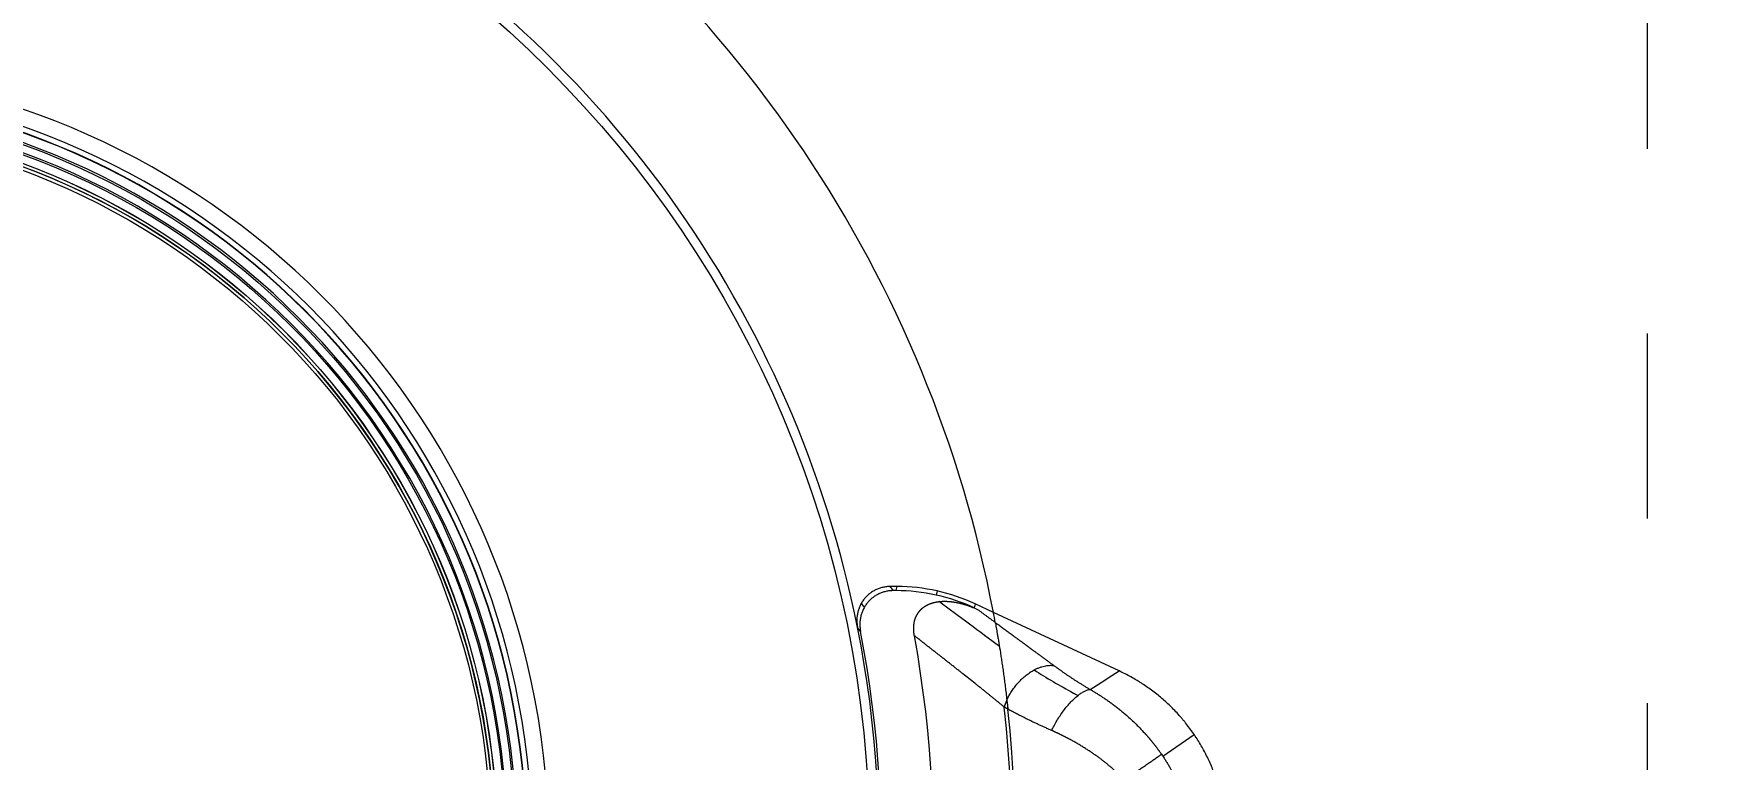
# Model space of a CAD drawing. Header units: millimetres. Extents: x 2234 to 3061, y 2092 to 2676.
# Drawn here: x 2552.4 to 2640.5, y 2480 to 2517.9 of the extents above; entities that cross this region are included whole.
import ezdxf

# ---------------------------------------------------------------- set-up
doc = ezdxf.new("R2010")
doc.units = ezdxf.units.MM
doc.linetypes.add('CENTER', pattern=[50.8, 31.75, -6.35, 6.35, -6.35])
for name, color, linetype, true_color in [('1', 7, 'Continuous', 0xffffff), ('20', 7, 'Continuous', 0xffffff), ('21', 7, 'Continuous', 0xffffff)]:
    doc.layers.add(name, color=color, linetype=linetype, true_color=true_color)
doc.layers.add('dim', color=82, linetype='Continuous', lineweight=9)
doc.styles.add('Capful-A', font='')
doc.styles.get('Capful-A').set_extended_font_data('Microsoft YaHei')
doc.dimstyles.new('Capful-A-2.5', dxfattribs={"dimscale": 2.5, "dimtxt": 2.5, "dimasz": 2.5, "dimexe": 1.5, "dimexo": 1, "dimgap": 1.5, "dimtad": 0, "dimdsep": 46, "dimtxsty": 'Capful-A', "dimcen": 0, "dimclrt": 2, "dimazin": 2, "dimtfac": 1, "dimtmove": 0, "dimatfit": 3, "dimfxl": 0, "dimtolj": 1, "dimtzin": 0, "dimarcsym": 0})

# ---------------------------------------------------------------- blocks, each defined once
blk = doc.blocks.new('*D44')
at = {"layer": 'Defpoints', "color": 0, "transparency": 16777216}
for p in [(2538.695, 2489.132), (2636.695, 2393.007)]:
    blk.add_point(p, dxfattribs=at)
at = {"layer": 'dim', "color": 0, "lineweight": -2, "transparency": 16777216}
blk.add_line((2538.695, 2490.382), (2538.695, 2492.365), dxfattribs=at)
at = {"layer": 'dim', "color": 2, "transparency": 16777216, "insert": (2538.695, 2498.061), "char_height": 6.25, "attachment_point": 5, "rotation": 90, "style": 'Capful-A', "bg_fill": 3, "box_fill_scale": 1.1, "bg_fill_color": 256, "bg_fill_true_color": 13158600, "bg_fill_transparency": 0}
blk.add_mtext('\\A1;98', dxfattribs=at)
at = {"layer": 'Defpoints', "color": 0, "transparency": 16777216}
blk.add_point((2538.695, 2492.365), dxfattribs=at)
blk = doc.blocks.new('*D45')
at = {"layer": 'Defpoints', "color": 0, "transparency": 16777216}
for p in [(2734.695, 2489.132), (2636.695, 2393.007)]:
    blk.add_point(p, dxfattribs=at)
at = {"layer": 'dim', "color": 0, "lineweight": -2, "transparency": 16777216}
blk.add_line((2734.695, 2490.382), (2734.695, 2492.814), dxfattribs=at)
at = {"layer": 'dim', "color": 2, "transparency": 16777216, "insert": (2734.695, 2498.51), "char_height": 6.25, "attachment_point": 5, "rotation": 90, "style": 'Capful-A', "bg_fill": 3, "box_fill_scale": 1.1, "bg_fill_color": 256, "bg_fill_true_color": 13158600, "bg_fill_transparency": 0}
blk.add_mtext('\\A1;98', dxfattribs=at)
at = {"layer": 'Defpoints', "color": 0, "transparency": 16777216}
blk.add_point((2734.695, 2492.814), dxfattribs=at)

msp = doc.modelspace()

# ---------------------------------------------------------------- linework, layer by layer
at = {"layer": '1', "color": 1, "linetype": 'CENTER', "lineweight": 18, "ltscale": 1.52}
msp.add_line((2636.695, 2203.007), (2636.695, 2583.007), dxfattribs=at)
at = {"layer": '20', "color": 7, "linetype": 'Continuous', "lineweight": 18}
for p, q in [((2609.117, 2484.597), (2602.549, 2487.66)), ((2613.04, 2481.268), (2611.403, 2480.131))]:
    msp.add_line(p, q, dxfattribs=at)
for start, end in [(10.77582, 103.29126), (303.70412, 6.26987)]:
    msp.add_arc((2538.695, 2475.507), 65, start, end, dxfattribs=at)
msp.add_ellipse((2538.696, 2475.507), major_axis=(-11.864, 63.908), ratio=0.999992, start_param=4.70863, end_param=4.71691, dxfattribs=at)
for points, degree, knots in [([(2602.647, 2487.131), (2602.654, 2487.093), (2602.662, 2487.05), (2602.679, 2486.956), (2602.688, 2486.905), (2602.708, 2486.796), (2602.718, 2486.737), (2602.739, 2486.614), (2602.751, 2486.549), (2602.768, 2486.448), (2602.774, 2486.413), (2602.786, 2486.342), (2602.792, 2486.306), (2602.81, 2486.196), (2602.823, 2486.121), (2602.861, 2485.889), (2602.887, 2485.725), (2602.928, 2485.467), (2602.941, 2485.379), (2602.969, 2485.198), (2602.983, 2485.105), (2603.011, 2484.915), (2603.025, 2484.818), (2603.047, 2484.668), (2603.054, 2484.617), (2603.068, 2484.516), (2603.075, 2484.465), (2603.097, 2484.31), (2603.111, 2484.205), (2603.139, 2483.992), (2603.153, 2483.884), (2603.182, 2483.663), (2603.196, 2483.551), (2603.224, 2483.321), (2603.238, 2483.204), (2603.252, 2483.083)], 3, [0, 0, 0, 0, 0.0625, 0.0625, 0.125, 0.125, 0.1875, 0.1875, 0.25, 0.25, 0.28125, 0.28125, 0.3125, 0.3125, 0.375, 0.375, 0.5, 0.5, 0.5625, 0.5625, 0.625, 0.625, 0.6875, 0.6875, 0.71875, 0.71875, 0.75, 0.75, 0.8125, 0.8125, 0.875, 0.875, 0.9375, 0.9375, 1, 1, 1, 1]), ([(2602.647, 2487.131), (2603.278, 2486.669), (2603.901, 2486.209), (2604.162, 2486.017), (2604.423, 2485.824), (2604.489, 2485.775), (2604.86, 2485.503), (2605.293, 2485.185), (2605.705, 2484.88)], 2, [0, 0, 0, 0.36539, 0.36539, 0.524042, 0.524042, 0.682695, 0.682695, 1, 1, 1]), ([(2604.674, 2484.648), (2605.321, 2484.241), (2606.004, 2483.84), (2606.803, 2483.402), (2606.883, 2483.359), (2606.963, 2483.316)], 3, [0, 0, 0, 0, 0.901228, 0.901228, 1, 1, 1, 1]), ([(2605.705, 2484.88), (2606.121, 2484.572), (2606.596, 2484.259), (2607.083, 2483.938), (2607.599, 2483.632)], 2, [0, 0, 0, 0.5, 0.5, 1, 1, 1]), ([(2614.694, 2475.892), (2614.693, 2476.121), (2614.675, 2476.577), (2614.601, 2477.253), (2614.48, 2477.92), (2614.369, 2478.36), (2614.273, 2478.688), (2614.222, 2478.851), (2614.167, 2479.014), (2614.129, 2479.122), (2614.11, 2479.176), (2614.01, 2479.444), (2613.836, 2479.865), (2613.534, 2480.473), (2613.189, 2481.057), (2612.931, 2481.431), (2612.726, 2481.705), (2612.656, 2481.795), (2612.549, 2481.929), (2612.512, 2481.974), (2612.439, 2482.062), (2612.254, 2482.28), (2611.906, 2482.654), (2611.41, 2483.118), (2610.883, 2483.546), (2610.51, 2483.807), (2610.271, 2483.963), (2610.222, 2483.993), (2610.125, 2484.054), (2610.076, 2484.084), (2609.929, 2484.173), (2609.83, 2484.23), (2609.529, 2484.396), (2609.325, 2484.5), (2609.117, 2484.597)], 3, [0, 0, 0, 0, 0.0625, 0.125, 0.1875, 0.25, 0.25, 0.28125, 0.296875, 0.296875, 0.3125, 0.3125, 0.375, 0.4375, 0.5, 0.5625, 0.5625, 0.59375, 0.59375, 0.609375, 0.609375, 0.625, 0.6875, 0.75, 0.8125, 0.875, 0.875, 0.890625, 0.890625, 0.90625, 0.90625, 0.9375, 0.9375, 1, 1, 1, 1]), ([(2607.599, 2483.632), (2607.623, 2483.619), (2607.67, 2483.591), (2607.742, 2483.549), (2607.815, 2483.505), (2607.889, 2483.46), (2607.964, 2483.414), (2608.04, 2483.367), (2608.116, 2483.318), (2608.194, 2483.268), (2608.272, 2483.216), (2608.351, 2483.164), (2608.431, 2483.109), (2608.511, 2483.054), (2608.592, 2482.996), (2608.674, 2482.937), (2608.757, 2482.877), (2608.84, 2482.815), (2608.923, 2482.752), (2609.008, 2482.687), (2609.092, 2482.62), (2609.178, 2482.551), (2609.263, 2482.481), (2609.349, 2482.409), (2609.491, 2482.289), (2609.688, 2482.114), (2609.939, 2481.878), (2610.192, 2481.625), (2610.364, 2481.441), (2610.461, 2481.334), (2610.482, 2481.311), (2610.504, 2481.287), (2610.525, 2481.262), (2610.548, 2481.237), (2610.57, 2481.212), (2610.593, 2481.185), (2610.616, 2481.159), (2610.639, 2481.132), (2610.663, 2481.104), (2610.687, 2481.076), (2610.711, 2481.048), (2610.735, 2481.019), (2610.76, 2480.989), (2610.785, 2480.959), (2610.81, 2480.928), (2610.835, 2480.897), (2610.861, 2480.866), (2610.887, 2480.833), (2610.913, 2480.801), (2610.939, 2480.767), (2610.965, 2480.734), (2610.992, 2480.699), (2611.019, 2480.664), (2611.046, 2480.629), (2611.073, 2480.593), (2611.101, 2480.556), (2611.129, 2480.519), (2611.156, 2480.481), (2611.184, 2480.443), (2611.213, 2480.404), (2611.241, 2480.365), (2611.269, 2480.325), (2611.298, 2480.284), (2611.317, 2480.257), (2611.326, 2480.243)], 3, [0, 0, 0, 0, 0.016754, 0.033753, 0.050998, 0.06849, 0.086229, 0.104216, 0.122451, 0.140936, 0.159671, 0.178656, 0.197892, 0.21738, 0.23712, 0.257112, 0.277358, 0.297857, 0.31861, 0.339617, 0.360879, 0.382396, 0.404168, 0.426197, 0.448481, 0.513659, 0.581054, 0.650672, 0.722517, 0.728599, 0.734789, 0.741088, 0.747496, 0.754012, 0.760637, 0.767371, 0.774213, 0.781163, 0.788223, 0.795391, 0.802667, 0.810052, 0.817546, 0.825148, 0.832859, 0.840679, 0.848607, 0.856643, 0.864789, 0.873043, 0.881405, 0.889876, 0.898456, 0.907144, 0.915941, 0.924847, 0.933861, 0.942983, 0.952215, 0.961555, 0.971003, 0.98056, 0.990226, 1, 1, 1, 1]), ([(2603.252, 2483.083), (2603.261, 2483.004), (2603.271, 2482.925), (2603.289, 2482.766), (2603.298, 2482.686), (2603.306, 2482.606)], 3, [0, 0, 0, 0, 0.5, 0.5, 1, 1, 1, 1]), ([(2605.593, 2481.488), (2605.565, 2481.5), (2605.508, 2481.525), (2605.424, 2481.562), (2605.341, 2481.6), (2605.257, 2481.637), (2605.173, 2481.675), (2605.09, 2481.713), (2605.006, 2481.751), (2604.923, 2481.79), (2604.84, 2481.828), (2604.757, 2481.867), (2604.674, 2481.906), (2604.592, 2481.946), (2604.509, 2481.985), (2604.428, 2482.025), (2604.346, 2482.065), (2604.255, 2482.109), (2604.145, 2482.164), (2604.008, 2482.233), (2603.843, 2482.318), (2603.711, 2482.387), (2603.619, 2482.436), (2603.575, 2482.46), (2603.532, 2482.483), (2603.49, 2482.505), (2603.451, 2482.527), (2603.412, 2482.547), (2603.376, 2482.568), (2603.341, 2482.587), (2603.318, 2482.6), (2603.306, 2482.606)], 3, [0, 0, 0, 0, 0.033347, 0.066854, 0.100521, 0.134348, 0.168334, 0.20248, 0.236786, 0.271251, 0.305876, 0.34066, 0.375603, 0.410705, 0.445966, 0.481387, 0.516966, 0.552704, 0.60128, 0.663097, 0.73814, 0.826392, 0.848234, 0.869438, 0.890003, 0.90993, 0.929219, 0.947871, 0.965884, 0.983261, 1, 1, 1, 1]), ([(2609.379, 2478.906), (2609.36, 2478.926), (2609.322, 2478.966), (2609.264, 2479.026), (2609.206, 2479.085), (2609.147, 2479.144), (2609.087, 2479.203), (2609.027, 2479.261), (2608.965, 2479.319), (2608.903, 2479.376), (2608.841, 2479.433), (2608.777, 2479.49), (2608.713, 2479.546), (2608.648, 2479.602), (2608.583, 2479.657), (2608.516, 2479.712), (2608.449, 2479.767), (2608.382, 2479.821), (2608.314, 2479.875), (2608.245, 2479.928), (2608.175, 2479.982), (2608.105, 2480.034), (2608.034, 2480.086), (2607.962, 2480.138), (2607.89, 2480.19), (2607.817, 2480.241), (2607.744, 2480.292), (2607.67, 2480.342), (2607.596, 2480.392), (2607.52, 2480.441), (2607.409, 2480.514), (2607.26, 2480.608), (2607.074, 2480.721), (2606.888, 2480.83), (2606.702, 2480.935), (2606.565, 2481.01), (2606.476, 2481.058), (2606.435, 2481.079), (2606.395, 2481.1), (2606.355, 2481.121), (2606.316, 2481.142), (2606.276, 2481.162), (2606.237, 2481.182), (2606.197, 2481.202), (2606.158, 2481.222), (2606.119, 2481.241), (2606.081, 2481.26), (2606.042, 2481.279), (2606.004, 2481.298), (2605.965, 2481.316), (2605.927, 2481.334), (2605.889, 2481.352), (2605.852, 2481.37), (2605.814, 2481.388), (2605.777, 2481.405), (2605.74, 2481.422), (2605.703, 2481.439), (2605.666, 2481.455), (2605.629, 2481.472), (2605.605, 2481.483), (2605.593, 2481.488)], 3, [0, 0, 0, 0, 0.017503, 0.035058, 0.052665, 0.070326, 0.088043, 0.105816, 0.123647, 0.141538, 0.159489, 0.177501, 0.195577, 0.213717, 0.231922, 0.250194, 0.268534, 0.286943, 0.305422, 0.323973, 0.342597, 0.361294, 0.380066, 0.398914, 0.41784, 0.436843, 0.455926, 0.47509, 0.494335, 0.513662, 0.533073, 0.580359, 0.627473, 0.674429, 0.721244, 0.767934, 0.778073, 0.78817, 0.798226, 0.80824, 0.818212, 0.828143, 0.838033, 0.847881, 0.857689, 0.867456, 0.877182, 0.886868, 0.896513, 0.906118, 0.915684, 0.925209, 0.934695, 0.944142, 0.953549, 0.962917, 0.972245, 0.981536, 0.990787, 1, 1, 1, 1]), ([(2611.326, 2480.243), (2611.344, 2480.217), (2611.38, 2480.166), (2611.432, 2480.087), (2611.484, 2480.009), (2611.535, 2479.929), (2611.586, 2479.85), (2611.635, 2479.769), (2611.684, 2479.688), (2611.732, 2479.607), (2611.779, 2479.525), (2611.826, 2479.443), (2611.872, 2479.36), (2611.917, 2479.276), (2611.961, 2479.192), (2612.005, 2479.108), (2612.047, 2479.023), (2612.089, 2478.938), (2612.13, 2478.852), (2612.17, 2478.765), (2612.21, 2478.679), (2612.248, 2478.592), (2612.286, 2478.504), (2612.323, 2478.416), (2612.359, 2478.327), (2612.394, 2478.239), (2612.429, 2478.149), (2612.462, 2478.06), (2612.495, 2477.97), (2612.527, 2477.879), (2612.558, 2477.788), (2612.588, 2477.697), (2612.612, 2477.62), (2612.632, 2477.558), (2612.646, 2477.511), (2612.66, 2477.464), (2612.674, 2477.416), (2612.688, 2477.369), (2612.702, 2477.321), (2612.715, 2477.273), (2612.728, 2477.225), (2612.741, 2477.177), (2612.754, 2477.129), (2612.766, 2477.081), (2612.778, 2477.032), (2612.79, 2476.984), (2612.802, 2476.935), (2612.813, 2476.886), (2612.824, 2476.838), (2612.835, 2476.789), (2612.846, 2476.74), (2612.856, 2476.69), (2612.867, 2476.641), (2612.877, 2476.592), (2612.886, 2476.542), (2612.896, 2476.493), (2612.905, 2476.443), (2612.914, 2476.394), (2612.923, 2476.344), (2612.932, 2476.294), (2612.94, 2476.244), (2612.948, 2476.194), (2612.956, 2476.143), (2612.963, 2476.093), (2612.97, 2476.043), (2612.977, 2475.992), (2612.984, 2475.942), (2612.991, 2475.891), (2612.997, 2475.841), (2613.003, 2475.79), (2613.009, 2475.739), (2613.014, 2475.688), (2613.019, 2475.637), (2613.024, 2475.586), (2613.029, 2475.535), (2613.033, 2475.483), (2613.038, 2475.432), (2613.042, 2475.381), (2613.045, 2475.329), (2613.049, 2475.278), (2613.052, 2475.226), (2613.055, 2475.174), (2613.057, 2475.123), (2613.059, 2475.071), (2613.061, 2475.019), (2613.063, 2474.967), (2613.065, 2474.915), (2613.066, 2474.863), (2613.067, 2474.811), (2613.068, 2474.759), (2613.068, 2474.724), (2613.068, 2474.706)], 3, [0, 0, 0, 0, 0.015965, 0.031939, 0.047924, 0.063919, 0.079924, 0.095939, 0.111965, 0.128002, 0.144049, 0.160107, 0.176176, 0.192256, 0.208347, 0.224449, 0.240563, 0.256688, 0.272824, 0.288972, 0.305132, 0.321304, 0.337488, 0.353684, 0.369891, 0.386111, 0.402344, 0.418589, 0.434846, 0.451116, 0.467399, 0.483695, 0.500004, 0.50838, 0.516765, 0.525159, 0.533561, 0.541971, 0.550389, 0.558816, 0.567251, 0.575695, 0.584147, 0.592607, 0.601076, 0.609553, 0.618039, 0.626534, 0.635036, 0.643548, 0.652067, 0.660596, 0.669133, 0.677678, 0.686232, 0.694795, 0.703366, 0.711946, 0.720534, 0.729132, 0.737737, 0.746352, 0.754975, 0.763607, 0.772247, 0.780897, 0.789555, 0.798221, 0.806897, 0.815581, 0.824274, 0.832976, 0.841687, 0.850406, 0.859134, 0.867872, 0.876618, 0.885373, 0.894136, 0.902909, 0.911691, 0.920481, 0.929281, 0.938089, 0.946907, 0.955733, 0.964568, 0.973413, 0.982266, 0.991129, 1, 1, 1, 1])]:
    msp.add_open_spline(points, degree=degree, knots=knots, dxfattribs=at)
for points, weights in [([(2603.252, 2483.083), (2604.164, 2485.098), (2605.705, 2484.88)], [0.925222636066, 0.674441987484, 1]), ([(2605.593, 2481.488), (2606.55, 2483.513), (2607.599, 2483.632)], [1, 0.711693919733, 1]), ([(2609.379, 2478.906), (2610.873, 2479.932), (2611.326, 2480.243)], [1, 0.807301167325, 1])]:
    msp.add_rational_spline(points, weights, degree=2, dxfattribs=at)
msp.add_open_spline([(2607.599, 2483.632), (2608.107, 2483.953), (2608.613, 2484.274), (2609.117, 2484.597)], degree=3, dxfattribs=at)
at = {"layer": '21', "color": 7, "linetype": 'Continuous', "lineweight": 18}
for p, q in [((2597.519, 2489.007), (2597.162, 2489.007)), ((2597.471, 2488.793), (2597.319, 2488.793)), ((2597.471, 2488.793), (2597.519, 2489.007)), ((2599.609, 2488.778), (2599.562, 2488.564)), ((2601.601, 2488.102), (2601.553, 2487.888)), ((2601.553, 2487.888), (2601.715, 2487.812)), ((2602.549, 2487.66), (2601.601, 2488.102))]:
    msp.add_line(p, q, dxfattribs=at)
for radius in [57.383, 57.383, 38.88, 38.389, 37.96, 37.955, 37.954, 37.795, 37.623]:
    msp.add_circle((2538.695, 2475.507), radius, dxfattribs=at)
for radius, start, end in [(65, 10.77582, 103.29126), (57.886, 11.31161, 109.24985), (40.63, 2.4619, 87.5381), (39.772, 2.4619, 87.5381), (38.976, 1.84776, 88.15224), (39.478, 1.84776, 88.15224), (39.461, 1.84776, 88.15224), (38.476, 0.00563, 0), (37.789, 180.00563, 180), (57.886, 340.55686, 11.31161), (57.998, 340.67738, 11.08063), (60.72, 340.32367, 10.36912), (64.82, 303.58995, 6.38426), (65, 303.70412, 6.26987), (65, 6.26988, 6.31575)]:
    msp.add_arc((2538.695, 2475.507), radius, start, end, dxfattribs=at)
for centre, major_axis, ratio, start_param, end_param in [((2538.72, 2429.656), (-0.06, 90.754), 0.85138, 5.421546, 5.424664), ((2597.317, 2478.44), (-2.244, -10.124), 0.96434, 2.930974, 3.352211), ((2597.365, 2478.654), (-2.244, -10.124), 0.96434, 2.930974, 3.352211), ((2538.699, 2428.504), (-0.009, 89.618), 0.851404, 5.4372, 5.440345), ((2538.696, 2475.507), (-11.864, 63.908), 0.999992, 4.70863, 4.71691)]:
    msp.add_ellipse(centre, major_axis=major_axis, ratio=ratio, start_param=start_param, end_param=end_param, dxfattribs=at)
for points, degree, knots in [([(2597.162, 2489.007), (2597.096, 2489.007), (2596.965, 2489), (2596.837, 2488.979), (2596.709, 2488.95), (2596.646, 2488.932), (2596.521, 2488.889), (2596.4, 2488.839), (2596.286, 2488.776), (2596.176, 2488.706), (2596.123, 2488.668), (2596.02, 2488.585), (2595.971, 2488.541), (2595.879, 2488.448), (2595.836, 2488.399), (2595.776, 2488.322), (2595.757, 2488.296), (2595.719, 2488.242), (2595.701, 2488.214), (2595.649, 2488.13), (2595.618, 2488.072), (2595.563, 2487.954), (2595.538, 2487.894), (2595.507, 2487.801), (2595.492, 2487.754), (2595.479, 2487.707), (2595.471, 2487.675), (2595.467, 2487.659), (2595.449, 2487.578), (2595.439, 2487.514), (2595.424, 2487.384), (2595.42, 2487.319), (2595.419, 2487.221), (2595.42, 2487.188), (2595.422, 2487.123), (2595.425, 2487.09), (2595.434, 2486.991), (2595.444, 2486.926), (2595.457, 2486.861)], 3, [0, 0, 0, 0, 0.0625, 0.125, 0.125, 0.1875, 0.1875, 0.25, 0.3125, 0.3125, 0.375, 0.375, 0.4375, 0.4375, 0.5, 0.5, 0.53125, 0.53125, 0.5625, 0.5625, 0.625, 0.625, 0.6875, 0.6875, 0.71875, 0.734375, 0.734375, 0.75, 0.75, 0.8125, 0.8125, 0.875, 0.875, 0.90625, 0.90625, 0.9375, 0.9375, 1, 1, 1, 1]), ([(2597.319, 2488.793), (2597.253, 2488.793), (2597.187, 2488.789), (2597.057, 2488.775), (2596.929, 2488.753), (2596.803, 2488.718), (2596.71, 2488.685), (2596.68, 2488.674), (2596.619, 2488.649), (2596.589, 2488.635), (2596.5, 2488.593), (2596.386, 2488.529), (2596.267, 2488.444), (2596.204, 2488.392), (2596.179, 2488.371), (2596.166, 2488.36), (2596.13, 2488.327), (2596.106, 2488.304), (2596.037, 2488.234), (2595.951, 2488.137), (2595.877, 2488.03), (2595.825, 2487.946), (2595.809, 2487.918), (2595.778, 2487.86), (2595.763, 2487.831), (2595.721, 2487.742), (2595.672, 2487.621), (2595.636, 2487.496), (2595.615, 2487.401), (2595.608, 2487.369), (2595.597, 2487.304), (2595.593, 2487.271), (2595.581, 2487.173), (2595.577, 2487.108), (2595.576, 2486.978), (2595.581, 2486.848), (2595.6, 2486.719), (2595.612, 2486.654)], 3, [0, 0, 0, 0, 0.0625, 0.0625, 0.125, 0.1875, 0.1875, 0.21875, 0.21875, 0.25, 0.25, 0.3125, 0.375, 0.390625, 0.390625, 0.40625, 0.40625, 0.4375, 0.4375, 0.5, 0.5625, 0.5625, 0.59375, 0.59375, 0.625, 0.625, 0.6875, 0.75, 0.75, 0.78125, 0.78125, 0.8125, 0.8125, 0.875, 0.875, 0.9375, 1, 1, 1, 1]), ([(2598.424, 2486.436), (2598.368, 2486.742), (2598.398, 2487.012), (2598.432, 2487.318), (2598.573, 2487.558), (2598.719, 2487.808), (2598.97, 2487.97), (2599.199, 2488.118), (2599.499, 2488.185), (2599.764, 2488.244), (2600.072, 2488.237), (2600.345, 2488.23), (2600.64, 2488.172), (2601.167, 2488.068), (2601.715, 2487.812)], 2, [0, 0, 0, 0.125, 0.125, 0.25, 0.25, 0.375, 0.375, 0.5, 0.5, 0.625, 0.625, 0.75, 0.75, 1, 1, 1]), ([(2602.647, 2487.131), (2602.654, 2487.093), (2602.662, 2487.05), (2602.679, 2486.956), (2602.688, 2486.905), (2602.708, 2486.796), (2602.718, 2486.737), (2602.739, 2486.614), (2602.751, 2486.549), (2602.768, 2486.448), (2602.774, 2486.413), (2602.786, 2486.342), (2602.792, 2486.306), (2602.81, 2486.196), (2602.823, 2486.121), (2602.861, 2485.889), (2602.887, 2485.725), (2602.928, 2485.467), (2602.941, 2485.379), (2602.969, 2485.198), (2602.983, 2485.105), (2603.011, 2484.915), (2603.025, 2484.818), (2603.047, 2484.668), (2603.054, 2484.617), (2603.068, 2484.516), (2603.075, 2484.465), (2603.097, 2484.31), (2603.111, 2484.205), (2603.139, 2483.992), (2603.153, 2483.884), (2603.182, 2483.663), (2603.196, 2483.551), (2603.224, 2483.321), (2603.238, 2483.204), (2603.252, 2483.083)], 3, [0, 0, 0, 0, 0.0625, 0.0625, 0.125, 0.125, 0.1875, 0.1875, 0.25, 0.25, 0.28125, 0.28125, 0.3125, 0.3125, 0.375, 0.375, 0.5, 0.5, 0.5625, 0.5625, 0.625, 0.625, 0.6875, 0.6875, 0.71875, 0.71875, 0.75, 0.75, 0.8125, 0.8125, 0.875, 0.875, 0.9375, 0.9375, 1, 1, 1, 1]), ([(2603.113, 2482.715), (2603.075, 2482.746), (2602.997, 2482.81), (2602.88, 2482.905), (2602.761, 2483.001), (2602.641, 2483.099), (2602.52, 2483.197), (2602.398, 2483.296), (2602.275, 2483.397), (2602.146, 2483.502), (2602.017, 2483.606), (2601.879, 2483.716), (2601.739, 2483.828), (2601.531, 2483.993), (2601.272, 2484.198), (2601.012, 2484.404), (2600.811, 2484.563), (2600.662, 2484.681), (2600.512, 2484.799), (2600.363, 2484.916), (2600.213, 2485.034), (2600.064, 2485.152), (2599.914, 2485.269), (2599.765, 2485.386), (2599.616, 2485.504), (2599.467, 2485.621), (2599.318, 2485.738), (2599.169, 2485.854), (2599.02, 2485.971), (2598.871, 2486.087), (2598.722, 2486.204), (2598.573, 2486.32), (2598.474, 2486.397), (2598.424, 2486.436)], 3, [0, 0, 0, 0, 0.02519, 0.050629, 0.076317, 0.102253, 0.128437, 0.154869, 0.181548, 0.208473, 0.238712, 0.26488, 0.297281, 0.328753, 0.398929, 0.463514, 0.495423, 0.527288, 0.559109, 0.590886, 0.62262, 0.654309, 0.685954, 0.717556, 0.749114, 0.780628, 0.812098, 0.843524, 0.874907, 0.906246, 0.937541, 0.968792, 1, 1, 1, 1]), ([(2603.306, 2482.606), (2603.292, 2482.614), (2603.263, 2482.63), (2603.222, 2482.653), (2603.183, 2482.675), (2603.147, 2482.695), (2603.124, 2482.709), (2603.113, 2482.715)], 3, [0, 0, 0, 0, 0.224517, 0.436771, 0.636766, 0.824508, 1, 1, 1, 1]), ([(2603.252, 2483.083), (2603.261, 2483.004), (2603.271, 2482.925), (2603.289, 2482.766), (2603.298, 2482.686), (2603.306, 2482.606)], 3, [0, 0, 0, 0, 0.5, 0.5, 1, 1, 1, 1])]:
    msp.add_open_spline(points, degree=degree, knots=knots, dxfattribs=at)
for points, degree in [([(2602.864, 2485.872), (2601.823, 2486.653), (2600.772, 2487.436), (2599.709, 2488.221)], 3), ([(2602.647, 2487.131), (2602.183, 2487.471), (2601.715, 2487.812)], 2), ([(2595.612, 2486.654), (2595.561, 2486.723), (2595.509, 2486.792), (2595.457, 2486.861)], 3)]:
    msp.add_open_spline(points, degree=degree, dxfattribs=at)
msp.add_rational_spline([(2603.252, 2483.083), (2603.169, 2482.899), (2603.113, 2482.715)], [0.925222636066, 0.957760303747, 1], degree=2, dxfattribs=at)

# ---------------------------------------------------------------- next in the draw order: dimensions: what is measured, and where the dimension line sits
at = {"layer": 'dim'}
dim = msp.add_ordinate_dim(feature_location=(2538.695, 2489.132), offset=(0, 3.232), dtype=1, origin=(2636.695, 2393.007), dimstyle='Capful-A-2.5', override={"dimasz": 2, "dimexe": 0.49975, "dimexo": 0.49975, "dimgap": 0.49975}, dxfattribs=at)
dim.commit()
dim.dimension.update_dxf_attribs({"geometry": '*D44', "text_midpoint": (2538.695, 2498.061)})

# ---------------------------------------------------------------- next in the draw order: dimensions: what is measured, and where the dimension line sits
dim = msp.add_ordinate_dim(feature_location=(2734.695, 2489.132), offset=(0, 3.682), dtype=1, origin=(2636.695, 2393.007), dimstyle='Capful-A-2.5', override={"dimasz": 2, "dimexe": 0.49975, "dimexo": 0.49975, "dimgap": 0.49975}, dxfattribs=at)
dim.commit()
dim.dimension.update_dxf_attribs({"geometry": '*D45', "text_midpoint": (2734.695, 2498.51)})

doc.saveas('drawing.dxf')
